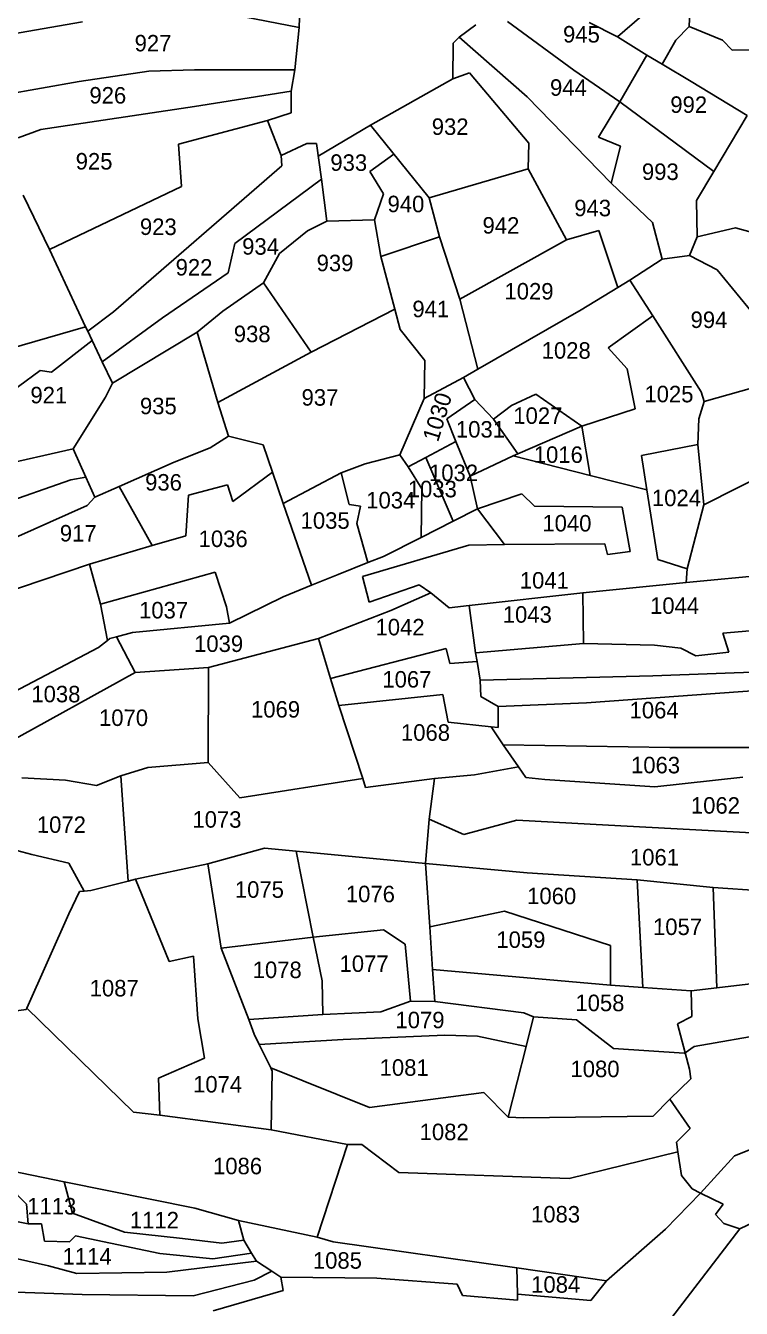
# Model space of a CAD drawing. Header units: metres. Extents: x 291362 to 296970, y 2012513 to 2016467.
# Drawn here: x 294561 to 294960, y 2014307 to 2015023 of the extents above; entities that cross this region are included whole.
import ezdxf
from ezdxf.enums import TextEntityAlignment as Align

# ---------------------------------------------------------------- set-up
doc = ezdxf.new("R2010")
doc.units = ezdxf.units.M
doc.layers.add('POLY_PARCEL', color=6, linetype='Continuous')
doc.layers.add('TEXT_PARCEL', color=7, linetype='Continuous')
doc.styles.add('TEXT_MAP', font='')
doc.styles.get('TEXT_MAP').set_extended_font_data('Kruti Dev 050')

msp = doc.modelspace()

# ---------------------------------------------------------------- linework, layer by layer
at = {"layer": 'POLY_PARCEL'}
for p, q in [((294933.75, 2015092.84), (294930.69, 2015022.12)), ((294664.3, 2015031.05), (294713.05, 2015021.68)), ((294713.05, 2015021.68), (294713.5, 2015032.18)), ((294552.76, 2015017.97), (294592.25, 2015024.71)), ((294802.43, 2015016.15), (294811.61, 2015023.18)), ((294829.37, 2015024.9), (294866.3, 2014997.91)), ((294874.78, 2015024.37), (294890.73, 2015016.34)), ((294904.15, 2015028.2), (294890.73, 2015016.34)), ((294710.75, 2014997.93), (294713.05, 2015021.68)), ((294802.43, 2015016.15), (294799.06, 2015012.8)), ((294840.19, 2014982.85), (294802.43, 2015016.15)), ((294890.73, 2015016.34), (294907.11, 2015006.21)), ((294923.11, 2015014.57), (294930.69, 2015022.12)), ((294930.69, 2015022.12), (294949.18, 2015014.51)), ((294799.06, 2015012.8), (294798.83, 2014992.99)), ((294915.6, 2015001.15), (294923.11, 2015014.57)), ((294949.18, 2015014.51), (294954.63, 2015009.03)), ((294954.63, 2015009.03), (294980.28, 2015009.38)), ((294891.9, 2014980.2), (294907.11, 2015006.21)), ((294907.11, 2015006.21), (294915.6, 2015001.15)), ((294590.48, 2014991.52), (294629.18, 2014997.3)), ((294629.18, 2014997.3), (294654.83, 2014998.08)), ((294654.83, 2014998.08), (294710.75, 2014997.93)), ((294708.62, 2014986.17), (294710.75, 2014997.93)), ((294808.09, 2014996.33), (294798.83, 2014992.99)), ((294841.21, 2014957.16), (294808.09, 2014996.33)), ((294866.3, 2014997.91), (294891.9, 2014980.2)), ((294915.6, 2015001.15), (294931.74, 2014991.52)), ((294548.41, 2014984.06), (294590.48, 2014991.52)), ((294798.83, 2014992.99), (294752.93, 2014967.06)), ((294931.74, 2014991.52), (294962.94, 2014972.45)), ((294654.78, 2014977.48), (294708.62, 2014986.17)), ((294708.62, 2014986.17), (294708.59, 2014973.98)), ((294887.16, 2014934.82), (294840.19, 2014982.85)), ((294891.9, 2014980.2), (294880.08, 2014960.48)), ((294944.4, 2014941.38), (294891.9, 2014980.2)), ((294568.97, 2014964.68), (294654.78, 2014977.48)), ((294708.59, 2014973.98), (294695.54, 2014969.81)), ((294695.54, 2014969.81), (294645.89, 2014956.5)), ((294703.07, 2014950.26), (294695.54, 2014969.81)), ((294752.93, 2014967.06), (294723.79, 2014949.91)), ((294752.93, 2014967.06), (294785.63, 2014926.63)), ((294944.4, 2014941.38), (294962.94, 2014972.45)), ((294556.34, 2014960.09), (294568.97, 2014964.68)), ((294880.08, 2014960.48), (294892.26, 2014955.4)), ((294645.89, 2014956.5), (294647.51, 2014932.96)), ((294717.39, 2014956.94), (294703.07, 2014950.26)), ((294722.85, 2014956.93), (294717.39, 2014956.94)), ((294725.52, 2014936.95), (294722.85, 2014956.93)), ((294840.8, 2014942.7), (294841.21, 2014957.16)), ((294892.26, 2014955.4), (294887.16, 2014934.82)), ((294609.5, 2014863.09), (294703.48, 2014944.37)), ((294703.48, 2014944.37), (294703.07, 2014950.26)), ((294765.96, 2014950.96), (294752.55, 2014941.33)), ((294752.55, 2014941.33), (294760.24, 2014928.88)), ((294785.63, 2014926.63), (294840.8, 2014942.7)), ((294862.15, 2014903.14), (294840.8, 2014942.7)), ((294934.65, 2014925.04), (294944.4, 2014941.38)), ((294647.51, 2014932.96), (294573.84, 2014897.85)), ((294677.3, 2014901.16), (294725.52, 2014936.95)), ((294728.63, 2014913.63), (294725.52, 2014936.95)), ((294887.16, 2014934.82), (294910.23, 2014912.91)), ((294573.84, 2014897.85), (294559.2, 2014928.15)), ((294760.24, 2014928.88), (294755.05, 2014914.32)), ((294785.63, 2014926.63), (294791.46, 2014904.76)), ((294935.02, 2014904.86), (294934.65, 2014925.04)), ((294717.68, 2014908.19), (294728.63, 2014913.63)), ((294755.05, 2014914.32), (294728.63, 2014913.63)), ((294755.05, 2014914.32), (294758.63, 2014893.92)), ((294910.23, 2014912.91), (294915.65, 2014892.45)), ((294935.02, 2014904.86), (294956.47, 2014909.85)), ((294956.47, 2014909.85), (294979.16, 2014903.49)), ((294702.09, 2014895.63), (294717.68, 2014908.19)), ((294791.46, 2014904.76), (294758.63, 2014893.92)), ((294791.46, 2014904.76), (294802.77, 2014870.1)), ((294802.77, 2014870.1), (294862.15, 2014903.14)), ((294862.15, 2014903.14), (294880.19, 2014908.31)), ((294880.19, 2014908.31), (294890.9, 2014876.64)), ((294930.79, 2014894.51), (294935.02, 2014904.86)), ((294573.84, 2014897.85), (294594.01, 2014854.7)), ((294673.47, 2014884.78), (294677.3, 2014901.16)), ((294693.22, 2014879.26), (294702.09, 2014895.63)), ((294930.79, 2014894.51), (294915.65, 2014892.45)), ((294946.33, 2014886.49), (294930.79, 2014894.51)), ((294758.63, 2014893.92), (294766.54, 2014864.49)), ((294915.65, 2014892.45), (294897.54, 2014880.73)), ((294636.82, 2014859.66), (294673.47, 2014884.78)), ((294890.9, 2014876.64), (294897.54, 2014880.73)), ((294897.54, 2014880.73), (294910.31, 2014860.73)), ((294967.7, 2014860.38), (294946.33, 2014886.49)), ((294670.47, 2014863.35), (294693.22, 2014879.26)), ((294719.84, 2014840.44), (294693.22, 2014879.26)), ((294870.45, 2014864.04), (294890.9, 2014876.64)), ((294812.77, 2014830.98), (294802.77, 2014870.1)), ((294595.18, 2014852.2), (294609.5, 2014863.09)), ((294603.32, 2014835.07), (294636.82, 2014859.66)), ((294656.15, 2014851.62), (294670.47, 2014863.35)), ((294719.84, 2014840.44), (294766.54, 2014864.49)), ((294766.54, 2014864.49), (294769.46, 2014853.13)), ((294812.77, 2014830.98), (294870.45, 2014864.04)), ((294885.54, 2014842.99), (294910.31, 2014860.73)), ((294910.31, 2014860.73), (294937.32, 2014818.43)), ((294537.13, 2014838.32), (294594.01, 2014854.7)), ((294594.01, 2014854.7), (294595.18, 2014852.2)), ((294595.18, 2014852.2), (294597.67, 2014846.96)), ((294608.98, 2014823.17), (294656.15, 2014851.62)), ((294656.15, 2014851.62), (294667.82, 2014812.51)), ((294769.46, 2014853.13), (294783.29, 2014835.87)), ((294597.67, 2014846.96), (294574.95, 2014829.4)), ((294597.67, 2014846.96), (294603.32, 2014835.07)), ((294667.82, 2014812.51), (294719.84, 2014840.44)), ((294896.02, 2014831.19), (294885.54, 2014842.99)), ((294568.65, 2014830.26), (294537.47, 2014807.23)), ((294574.95, 2014829.4), (294568.65, 2014830.26)), ((294603.32, 2014835.07), (294608.98, 2014823.17)), ((294783.29, 2014835.87), (294782.87, 2014814.68)), ((294804.76, 2014826.39), (294812.77, 2014830.98)), ((294900.58, 2014808.91), (294896.02, 2014831.19)), ((294608.98, 2014823.17), (294605.19, 2014815.45)), ((294782.87, 2014814.68), (294804.76, 2014826.39)), ((294804.76, 2014826.39), (294811.04, 2014814.19)), ((294605.19, 2014815.45), (294587.03, 2014786.51)), ((294831.63, 2014810.77), (294845.1, 2014817.04)), ((294845.1, 2014817.04), (294870.71, 2014799.32)), ((294937.32, 2014818.43), (294938.99, 2014812.97)), ((294938.99, 2014812.97), (294972.65, 2014822.54)), ((294667.82, 2014812.51), (294673.65, 2014793.59)), ((294769.33, 2014783.2), (294782.87, 2014814.68)), ((294811.04, 2014814.19), (294795.45, 2014803.3)), ((294811.04, 2014814.19), (294821.52, 2014803.23)), ((294821.52, 2014803.23), (294831.63, 2014810.77)), ((294870.71, 2014799.32), (294900.58, 2014808.91)), ((294936.02, 2014803.31), (294938.99, 2014812.97)), ((294795.45, 2014803.3), (294800.58, 2014790.65)), ((294821.52, 2014803.23), (294835.12, 2014783.8)), ((294935.56, 2014789.02), (294936.02, 2014803.31)), ((294835.12, 2014783.8), (294870.71, 2014799.32)), ((294870.71, 2014799.32), (294875.41, 2014771.77)), ((294643.36, 2014779.21), (294663.56, 2014787.15)), ((294663.56, 2014787.15), (294673.65, 2014793.59)), ((294673.65, 2014793.59), (294692.98, 2014788.91)), ((294692.98, 2014788.91), (294698.25, 2014773.58)), ((294800.58, 2014790.65), (294783.76, 2014781.69)), ((294800.58, 2014790.65), (294808.4, 2014771.33)), ((294935.56, 2014789.02), (294904.01, 2014782.8)), ((294938.84, 2014755.4), (294935.56, 2014789.02)), ((294542.86, 2014776.53), (294587.03, 2014786.51)), ((294587.03, 2014786.51), (294594.13, 2014770.74)), ((294749.95, 2014778.17), (294769.33, 2014783.2)), ((294773.94, 2014776.46), (294769.33, 2014783.2)), ((294783.76, 2014781.69), (294773.94, 2014776.46)), ((294783.76, 2014781.69), (294799.05, 2014746.27)), ((294832.4, 2014782.61), (294808.4, 2014771.33)), ((294832.4, 2014782.61), (294835.12, 2014783.8)), ((294875.41, 2014771.77), (294832.4, 2014782.61)), ((294904.01, 2014782.8), (294906.99, 2014763.81)), ((294612.73, 2014765.61), (294643.36, 2014779.21)), ((294676.1, 2014757.28), (294698.25, 2014773.58)), ((294698.25, 2014773.58), (294704.25, 2014756.11)), ((294704.25, 2014756.11), (294736.48, 2014773.16)), ((294736.48, 2014773.16), (294749.95, 2014778.17)), ((294736.48, 2014773.16), (294741.06, 2014755.5)), ((294781.47, 2014764.26), (294773.94, 2014776.46)), ((294938.84, 2014755.4), (294983.47, 2014777.97)), ((294545.32, 2014755.1), (294585.73, 2014769.28)), ((294585.73, 2014769.28), (294594.13, 2014770.74)), ((294594.13, 2014770.74), (294599.16, 2014759.58)), ((294599.16, 2014759.58), (294612.73, 2014765.61)), ((294612.73, 2014765.61), (294631.04, 2014732.6)), ((294651.3, 2014760.7), (294673.18, 2014766.53)), ((294673.18, 2014766.53), (294676.1, 2014757.28)), ((294808.4, 2014771.33), (294812.5, 2014753.08)), ((294906.99, 2014763.81), (294875.41, 2014771.77)), ((294594.94, 2014754.97), (294599.16, 2014759.58)), ((294649.98, 2014738.02), (294651.3, 2014760.7)), ((294781.08, 2014737.17), (294781.47, 2014764.26)), ((294812.5, 2014753.08), (294837.33, 2014761.42)), ((294837.33, 2014761.42), (294844.46, 2014754.68)), ((294906.99, 2014763.81), (294913.11, 2014724.79)), ((294539.37, 2014730.32), (294594.94, 2014754.97)), ((294704.25, 2014756.11), (294720.03, 2014710.49)), ((294741.06, 2014755.5), (294747.37, 2014754.64)), ((294747.37, 2014754.64), (294745.24, 2014744.98)), ((294799.05, 2014746.27), (294812.5, 2014753.08)), ((294827.59, 2014733.29), (294812.5, 2014753.08)), ((294844.46, 2014754.68), (294893.24, 2014754.13)), ((294893.24, 2014754.13), (294897.8, 2014729.33)), ((294929.5, 2014719.7), (294938.84, 2014755.4)), ((294745.24, 2014744.98), (294751.48, 2014723.13)), ((294781.08, 2014737.17), (294799.05, 2014746.27)), ((294631.04, 2014732.6), (294649.98, 2014738.02)), ((294760.2, 2014726.59), (294781.08, 2014737.17)), ((294631.04, 2014732.6), (294596.12, 2014722.19)), ((294807.82, 2014732.92), (294748.49, 2014715.43)), ((294827.59, 2014733.29), (294807.82, 2014732.92)), ((294883.51, 2014733.57), (294827.59, 2014733.29)), ((294885.18, 2014727.68), (294883.51, 2014733.57)), ((294734.95, 2014716.57), (294751.48, 2014723.13)), ((294751.48, 2014723.13), (294760.2, 2014726.59)), ((294897.8, 2014729.33), (294885.18, 2014727.68)), ((294913.11, 2014724.79), (294929.5, 2014719.7)), ((294596.12, 2014722.19), (294541.83, 2014703.84)), ((294596.12, 2014722.19), (294602.37, 2014699.9)), ((294602.37, 2014699.9), (294666.32, 2014717.8)), ((294666.32, 2014717.8), (294672.58, 2014698.45)), ((294720.03, 2014710.49), (294734.95, 2014716.57)), ((294748.49, 2014715.43), (294752.24, 2014701.13)), ((294928.97, 2014711.94), (294929.5, 2014719.7)), ((294928.97, 2014711.94), (294984.28, 2014717.37)), ((294704.22, 2014704.04), (294720.03, 2014710.49)), ((294752.24, 2014701.13), (294780.01, 2014710.72)), ((294780.01, 2014710.72), (294786.64, 2014706.35)), ((294871.35, 2014706.21), (294928.97, 2014711.94)), ((294674.33, 2014689.41), (294704.22, 2014704.04)), ((294786.64, 2014706.35), (294764.33, 2014696.32)), ((294796.71, 2014697.92), (294786.64, 2014706.35)), ((294871.35, 2014706.21), (294807.84, 2014699.23)), ((294871.69, 2014678.05), (294871.35, 2014706.21)), ((294602.37, 2014699.9), (294606.18, 2014679.75)), ((294672.58, 2014698.45), (294674.33, 2014689.41)), ((294764.33, 2014696.32), (294723.93, 2014680.88)), ((294807.84, 2014699.23), (294796.71, 2014697.92)), ((294807.84, 2014699.23), (294811.55, 2014672.75)), ((294620.08, 2014684.09), (294674.33, 2014689.41)), ((294601.13, 2014675.74), (294606.18, 2014679.75)), ((294606.18, 2014679.75), (294607.45, 2014680.76)), ((294607.45, 2014680.76), (294611.22, 2014681.76)), ((294611.22, 2014681.76), (294620.08, 2014684.09)), ((294621.7, 2014661.82), (294611.22, 2014681.76)), ((294662.49, 2014664.65), (294723.93, 2014680.88)), ((294723.93, 2014680.88), (294730.66, 2014658.49)), ((294968.84, 2014685.37), (294949.5, 2014683.74)), ((294949.5, 2014683.74), (294952.83, 2014673.22)), ((294546.4, 2014646.88), (294601.13, 2014675.74)), ((294730.66, 2014658.49), (294795.07, 2014675.27)), ((294795.07, 2014675.27), (294797.15, 2014666.86)), ((294811.55, 2014672.75), (294871.69, 2014678.05)), ((294811.55, 2014672.75), (294812.33, 2014668.02)), ((294911.21, 2014677.11), (294871.69, 2014678.05)), ((294925.93, 2014675.39), (294911.21, 2014677.11)), ((294934.33, 2014671.17), (294925.93, 2014675.39)), ((294952.83, 2014673.22), (294934.33, 2014671.17)), ((294797.15, 2014666.86), (294812.33, 2014668.02)), ((294812.33, 2014668.02), (294814.03, 2014657.61)), ((294621.7, 2014661.82), (294549.7, 2014622.08)), ((294662.49, 2014664.65), (294621.7, 2014661.82)), ((294662.36, 2014611.7), (294662.49, 2014664.65)), ((294730.66, 2014658.49), (294735.18, 2014643.45)), ((294814.03, 2014657.61), (294910.33, 2014659.88)), ((294910.33, 2014659.88), (295040.59, 2014664.71)), ((294814.03, 2014657.61), (294814.43, 2014648.37)), ((294873.29, 2014644.85), (294973.38, 2014652.16)), ((294735.18, 2014643.45), (294793.22, 2014649.6)), ((294793.22, 2014649.6), (294796.13, 2014634.05)), ((294814.43, 2014648.37), (294824.09, 2014642.88)), ((294824.09, 2014642.88), (294873.29, 2014644.85)), ((294735.18, 2014643.45), (294748.54, 2014602.66)), ((294824.09, 2014642.88), (294824.06, 2014631.11)), ((294796.13, 2014634.05), (294820.27, 2014631.54)), ((294824.06, 2014631.11), (294820.27, 2014631.54)), ((294820.27, 2014631.54), (294826.98, 2014621.44)), ((294826.98, 2014621.44), (294835.54, 2014609.11)), ((294826.98, 2014621.44), (294919.9, 2014619.94)), ((294919.9, 2014619.94), (295022.07, 2014620.09)), ((294628.71, 2014608.85), (294613.56, 2014604.27)), ((294662.36, 2014611.7), (294628.71, 2014608.85)), ((294679.96, 2014591.91), (294662.36, 2014611.7)), ((294835.54, 2014609.11), (294810.95, 2014604.67)), ((294835.54, 2014609.11), (294839.54, 2014603.34)), ((294558.48, 2014603.15), (294582.86, 2014601.82)), ((294582.86, 2014601.82), (294600.09, 2014598.84)), ((294600.09, 2014598.84), (294613.56, 2014604.27)), ((294613.56, 2014604.27), (294617.83, 2014545.45)), ((294748.54, 2014602.66), (294679.96, 2014591.91)), ((294748.54, 2014602.66), (294750.2, 2014597.61)), ((294750.2, 2014597.61), (294788.66, 2014602.63)), ((294788.66, 2014602.63), (294785.66, 2014579.94)), ((294810.95, 2014604.67), (294788.66, 2014602.63)), ((294839.54, 2014603.34), (294850.05, 2014602.05)), ((294850.05, 2014602.05), (294911.43, 2014598.11)), ((294911.43, 2014598.11), (294960.64, 2014603.44)), ((294785.66, 2014579.94), (294783.5, 2014555.26)), ((294785.66, 2014579.94), (294804.98, 2014571.49)), ((294804.98, 2014571.49), (294834.43, 2014579.4)), ((294834.43, 2014579.4), (294885.73, 2014576.74)), ((294885.73, 2014576.74), (295007.65, 2014570.12)), ((294543.72, 2014565.78), (294564.09, 2014560.29)), ((294564.09, 2014560.29), (294584.69, 2014555.48)), ((294662.22, 2014555.18), (294693.78, 2014563.92)), ((294693.78, 2014563.92), (294711.44, 2014562.22)), ((294711.44, 2014562.22), (294783.5, 2014555.26)), ((294711.44, 2014562.22), (294720.98, 2014514.26)), ((294584.69, 2014555.48), (294593.25, 2014539.93)), ((294662.22, 2014555.18), (294621.83, 2014546.46)), ((294669.67, 2014508.09), (294662.22, 2014555.18)), ((294783.5, 2014555.26), (294785.92, 2014519.89)), ((294783.5, 2014555.26), (294840.25, 2014550.07)), ((294597.01, 2014540.22), (294617.83, 2014545.45)), ((294617.83, 2014545.45), (294621.83, 2014546.46)), ((294621.83, 2014546.46), (294640.63, 2014500.61)), ((294840.25, 2014550.07), (294901.63, 2014546.13)), ((294904.83, 2014486.03), (294901.63, 2014546.13)), ((294901.63, 2014546.13), (294944.08, 2014541.82)), ((294584.6, 2014527.13), (294590.52, 2014539.72)), ((294590.52, 2014539.72), (294593.25, 2014539.93)), ((294593.25, 2014539.93), (294597.01, 2014540.22)), ((294944.08, 2014541.82), (294971.41, 2014540.06)), ((294946.04, 2014485.92), (294944.08, 2014541.82)), ((294561.23, 2014474.54), (294584.6, 2014527.13)), ((294785.92, 2014519.89), (294827.58, 2014528.67)), ((294827.58, 2014528.67), (294886.82, 2014509.61)), ((294760.09, 2014518.37), (294720.98, 2014514.26)), ((294772.27, 2014510.35), (294760.09, 2014518.37)), ((294785.92, 2014519.89), (294787.54, 2014496.24)), ((294720.98, 2014514.26), (294669.67, 2014508.09)), ((294684.97, 2014468.17), (294669.67, 2014508.09)), ((294720.98, 2014514.26), (294725.96, 2014489.88)), ((294775.13, 2014478.4), (294772.27, 2014510.35)), ((294886.82, 2014509.61), (294886.76, 2014487.34)), ((294640.63, 2014500.61), (294654.1, 2014503.51)), ((294654.1, 2014503.51), (294656.53, 2014468.63)), ((294886.76, 2014487.34), (294787.54, 2014496.24)), ((294787.54, 2014496.24), (294788.76, 2014478.35)), ((294725.96, 2014489.88), (294726.33, 2014470.97)), ((294886.76, 2014487.34), (294904.83, 2014486.03)), ((294946.04, 2014485.92), (294983.89, 2014490.45)), ((294904.83, 2014486.03), (294931.74, 2014484.28)), ((294931.74, 2014484.28), (294946.04, 2014485.92)), ((294931.74, 2014484.28), (294932.12, 2014469.99)), ((294545.35, 2014471.76), (294560.91, 2014473.83)), ((294560.91, 2014473.83), (294561.23, 2014474.54)), ((294620.65, 2014416.61), (294561.23, 2014474.54)), ((294726.33, 2014470.97), (294758.71, 2014472.56)), ((294758.71, 2014472.56), (294775.13, 2014478.4)), ((294775.13, 2014478.4), (294788.76, 2014478.35)), ((294788.76, 2014478.35), (294838.36, 2014471.91)), ((294656.53, 2014468.63), (294660.26, 2014446.77)), ((294726.33, 2014470.97), (294684.97, 2014468.17)), ((294688.04, 2014460.14), (294684.97, 2014468.17)), ((294838.36, 2014471.91), (294843.82, 2014469.8)), ((294843.82, 2014469.8), (294839.67, 2014453.27)), ((294843.82, 2014469.8), (294867.79, 2014468.05)), ((294867.79, 2014468.05), (294888.35, 2014452.03)), ((294932.12, 2014469.99), (294924.12, 2014465.81)), ((294924.12, 2014465.81), (294928.36, 2014449.75)), ((294933.34, 2014453.18), (295023.71, 2014468.85)), ((294690.84, 2014454.39), (294688.04, 2014460.14)), ((294737.65, 2014457.07), (294794.42, 2014459.44)), ((294794.42, 2014459.44), (294812.5, 2014458.98)), ((294812.5, 2014458.98), (294839.67, 2014453.27)), ((294690.84, 2014454.39), (294737.65, 2014457.07)), ((294697.22, 2014441.29), (294690.84, 2014454.39)), ((294839.67, 2014453.27), (294829.75, 2014413.78)), ((294888.35, 2014452.03), (294927.87, 2014449.41)), ((294928.36, 2014449.75), (294933.34, 2014453.18)), ((294660.26, 2014446.77), (294634.58, 2014435.49)), ((294927.87, 2014449.41), (294928.36, 2014449.75)), ((294928.36, 2014449.75), (294930.79, 2014440.58)), ((294697.22, 2014441.29), (294752.27, 2014419.21)), ((294698.08, 2014439.52), (294697.22, 2014441.29)), ((294697.57, 2014406.75), (294698.08, 2014439.52)), ((294930.79, 2014440.58), (294931.61, 2014435.11)), ((294634.58, 2014435.49), (294635.37, 2014414.89)), ((294931.61, 2014435.11), (294919.81, 2014423.8)), ((294752.27, 2014419.21), (294816.2, 2014427.45)), ((294816.2, 2014427.45), (294829.75, 2014413.78)), ((294910.48, 2014414.41), (294919.81, 2014423.8)), ((294919.81, 2014423.8), (294931.12, 2014407.38)), ((294635.37, 2014414.89), (294620.65, 2014416.61)), ((294635.37, 2014414.89), (294697.57, 2014406.75)), ((294829.75, 2014413.78), (294838.16, 2014413.33)), ((294838.16, 2014413.33), (294910.48, 2014414.41)), ((294997.98, 2014408.88), (294955.89, 2014392.18)), ((294697.57, 2014406.75), (294740.15, 2014398.46)), ((294931.12, 2014407.38), (294923.53, 2014399.83)), ((294740.15, 2014398.46), (294723.19, 2014346.82)), ((294748.14, 2014398.44), (294740.15, 2014398.46)), ((294768.7, 2014382.84), (294748.14, 2014398.44)), ((294924.37, 2014394.5), (294863.72, 2014379.65)), ((294923.53, 2014399.83), (294924.37, 2014394.5)), ((294924.37, 2014394.5), (294926.43, 2014381.33)), ((294955.89, 2014392.18), (294937.04, 2014371.42)), ((294581.99, 2014377.77), (294552.33, 2014383.8)), ((294863.72, 2014379.65), (294768.7, 2014382.84)), ((294926.43, 2014381.33), (294932.29, 2014373.76)), ((294551.47, 2014374.98), (294561.11, 2014365.29)), ((294581.99, 2014377.77), (294586.75, 2014360.18)), ((294654.87, 2014362.94), (294581.99, 2014377.77)), ((294932.29, 2014373.76), (294937.04, 2014371.42)), ((294958.84, 2014351.42), (295004.35, 2014373.63)), ((294561.11, 2014365.29), (294561.93, 2014354.36)), ((294917.47, 2014351.35), (294937.04, 2014371.42)), ((294937.04, 2014371.42), (294949.51, 2014365.31)), ((294949.51, 2014365.31), (294945.29, 2014359.43)), ((294561.93, 2014354.36), (294540.07, 2014358.62)), ((294586.75, 2014360.18), (294615.73, 2014349.6)), ((294679.24, 2014356.15), (294654.87, 2014362.94)), ((294945.29, 2014359.43), (294949.9, 2014354.38)), ((294561.93, 2014354.36), (294569.49, 2014354.34)), ((294569.49, 2014354.34), (294571.15, 2014344.67)), ((294679.24, 2014356.15), (294723.19, 2014346.82)), ((294682.16, 2014345.22), (294679.24, 2014356.15)), ((294884.59, 2014322.44), (294917.47, 2014351.35)), ((294898.55, 2014273.05), (294958.84, 2014351.42)), ((294949.9, 2014354.38), (294958.84, 2014351.42)), ((294571.15, 2014344.67), (294585.03, 2014344.21)), ((294585.03, 2014344.21), (294588.4, 2014347.57)), ((294588.4, 2014347.57), (294635.47, 2014337.78)), ((294615.73, 2014349.6), (294648.1, 2014346.15)), ((294648.1, 2014346.15), (294669.96, 2014343.57)), ((294669.96, 2014343.57), (294682.16, 2014345.22)), ((294686.55, 2014337.95), (294682.16, 2014345.22)), ((294723.19, 2014346.82), (294732.02, 2014344.27)), ((294732.02, 2014344.27), (294834.58, 2014329.72)), ((294532.04, 2014340.15), (294573.22, 2014330.8)), ((294635.47, 2014337.78), (294664.89, 2014334.76)), ((294664.89, 2014334.76), (294686.55, 2014337.95)), ((294689.28, 2014333.44), (294686.55, 2014337.95)), ((294573.22, 2014330.8), (294589.18, 2014326.55)), ((294639.22, 2014327.26), (294689.28, 2014333.44)), ((294689.28, 2014333.44), (294697.85, 2014327.9)), ((294834.58, 2014329.72), (294834.96, 2014315.01)), ((294834.58, 2014329.72), (294884.59, 2014322.44)), ((294589.18, 2014326.55), (294639.22, 2014327.26)), ((294687.99, 2014322.93), (294653.91, 2014314.2)), ((294697.85, 2014327.9), (294687.99, 2014322.93)), ((294697.85, 2014327.9), (294702.95, 2014324.6)), ((294756.35, 2014324.04), (294702.95, 2014324.6)), ((294702.95, 2014324.6), (294704.2, 2014317.03)), ((294801.33, 2014320.56), (294756.35, 2014324.04)), ((294875.74, 2014311.54), (294884.59, 2014322.44)), ((294592.1, 2014314.78), (294527.77, 2014317.05)), ((294653.91, 2014314.2), (294592.1, 2014314.78)), ((294704.2, 2014317.03), (294665.06, 2014305.78)), ((294804.26, 2014314.25), (294801.33, 2014320.56)), ((294834.96, 2014315.01), (294834.95, 2014311.65)), ((294834.96, 2014315.01), (294875.74, 2014311.54)), ((294834.95, 2014311.65), (294804.26, 2014314.25))]:
    msp.add_line(p, q, dxfattribs=at)

# ---------------------------------------------------------------- texts
at = {"layer": 'TEXT_PARCEL', "style": 'TEXT_MAP'}
for s, rotation, p in [('927', 359.85113, (294631.59, 2015008.27)), ('945', 359.85113, (294870.55, 2015013.24)), ('926', 359.85113, (294606.38, 2014979.2)), ('944', 359.85113, (294863.28, 2014983.52)), ('992', 359.85113, (294930.38, 2014973.99)), ('932', 359.85113, (294797.32, 2014961.7)), ('925', 359.85113, (294598.72, 2014942.4)), ('933', 359.85113, (294740.76, 2014941.66)), ('993', 359.85113, (294914.55, 2014936.57)), ('940', 359.85113, (294772.65, 2014918.57)), ('943', 359.85113, (294876.81, 2014916.32)), ('942', 359.85113, (294825.63, 2014906.62)), ('923', 359.85113, (294634.54, 2014905.87)), ('934', 359.85113, (294691.57, 2014894.88)), ('939', 359.85113, (294733.11, 2014885.67)), ('922', 359.85113, (294654.46, 2014883.26)), ('1029', 359.85113, (294841.3, 2014869.9)), ('941', 359.85113, (294786.52, 2014860.01)), ('994', 359.85113, (294941.67, 2014853.98)), ('938', 359.85113, (294686.9, 2014846.08)), ('1028', 359.85113, (294862.05, 2014836.88)), ('921', 359.85113, (294573.47, 2014811.96)), ('937', 359.85113, (294724.71, 2014810.66)), ('1030', 73.1427, (294794.53, 2014803.03)), ('1025', 359.85113, (294919.34, 2014812.55)), ('935', 359.85113, (294634.57, 2014805.87)), ('1027', 359.85113, (294846.23, 2014800.51)), ('1031', 359.85113, (294814.22, 2014792.88)), ('1016', 359.85113, (294857.65, 2014778.76)), ('936', 359.85113, (294637.44, 2014763.32)), ('1032', 359.85113, (294799.21, 2014768.6)), ('1033', 359.85113, (294787.37, 2014759.56)), ('1034', 359.85113, (294764.2, 2014753.34)), ('1024', 359.85113, (294923.52, 2014754.6)), ('1035', 359.85113, (294727.6, 2014742.02)), ('917', 359.85113, (294589.87, 2014734.89)), ('1040', 359.85113, (294862.44, 2014740.5)), ('1036', 359.85113, (294670.71, 2014731.8)), ('1041', 359.85113, (294849.86, 2014708.63)), ('1037', 359.85113, (294637.49, 2014691.98)), ('1044', 359.85113, (294922.5, 2014694.51)), ('1043', 359.85113, (294840.36, 2014689.59)), ('1042', 359.85113, (294769.37, 2014682.54)), ('1039', 359.85113, (294668.17, 2014673.29)), ('1067', 359.85113, (294773.18, 2014653.42)), ('1038', 359.85113, (294577.42, 2014645.2)), ('1069', 359.85113, (294699.93, 2014636.68)), ('1064', 359.85113, (294911.08, 2014636.24)), ('1070', 359.85113, (294615.15, 2014631.99)), ('1068', 359.85113, (294783.56, 2014623.74)), ('1063', 359.85113, (294911.88, 2014605.59)), ('1062', 359.85113, (294945.28, 2014583.08)), ('1072', 359.85113, (294580.48, 2014572.36)), ('1073', 359.85113, (294667.24, 2014575.26)), ('1061', 359.85113, (294911.28, 2014554.19)), ('1075', 359.85113, (294690.93, 2014536.16)), ('1076', 359.85113, (294752.83, 2014533.68)), ('1060', 359.85113, (294853.95, 2014532.59)), ('1057', 359.85113, (294924.14, 2014515.38)), ('1059', 359.85113, (294836.76, 2014508.19)), ('1078', 359.85113, (294700.86, 2014491.37)), ('1077', 359.85113, (294749.3, 2014494.8)), ('1087', 359.85113, (294609.94, 2014481.14)), ('1058', 359.85113, (294880.85, 2014472.91)), ('1079', 359.85113, (294780.5, 2014463.39)), ('1081', 359.85113, (294771.68, 2014436.86)), ('1080', 359.85113, (294878.11, 2014436.11)), ('1074', 359.85113, (294667.62, 2014427.52)), ('1082', 359.85113, (294793.98, 2014400.94)), ('1086', 359.85113, (294678.74, 2014381.94)), ('1113', 359.85113, (294575.09, 2014359.52)), ('1112', 359.85113, (294632.37, 2014351.77)), ('1083', 359.85113, (294856.1, 2014355.04)), ('1114', 359.85113, (294594.82, 2014331.54)), ('1085', 359.85113, (294734.44, 2014329.26)), ('1084', 359.85113, (294856.18, 2014315.84))]:
    msp.add_text(s, height=9.2, rotation=rotation, dxfattribs=at).set_placement(p, align=Align.CENTER)

doc.saveas('drawing.dxf')
